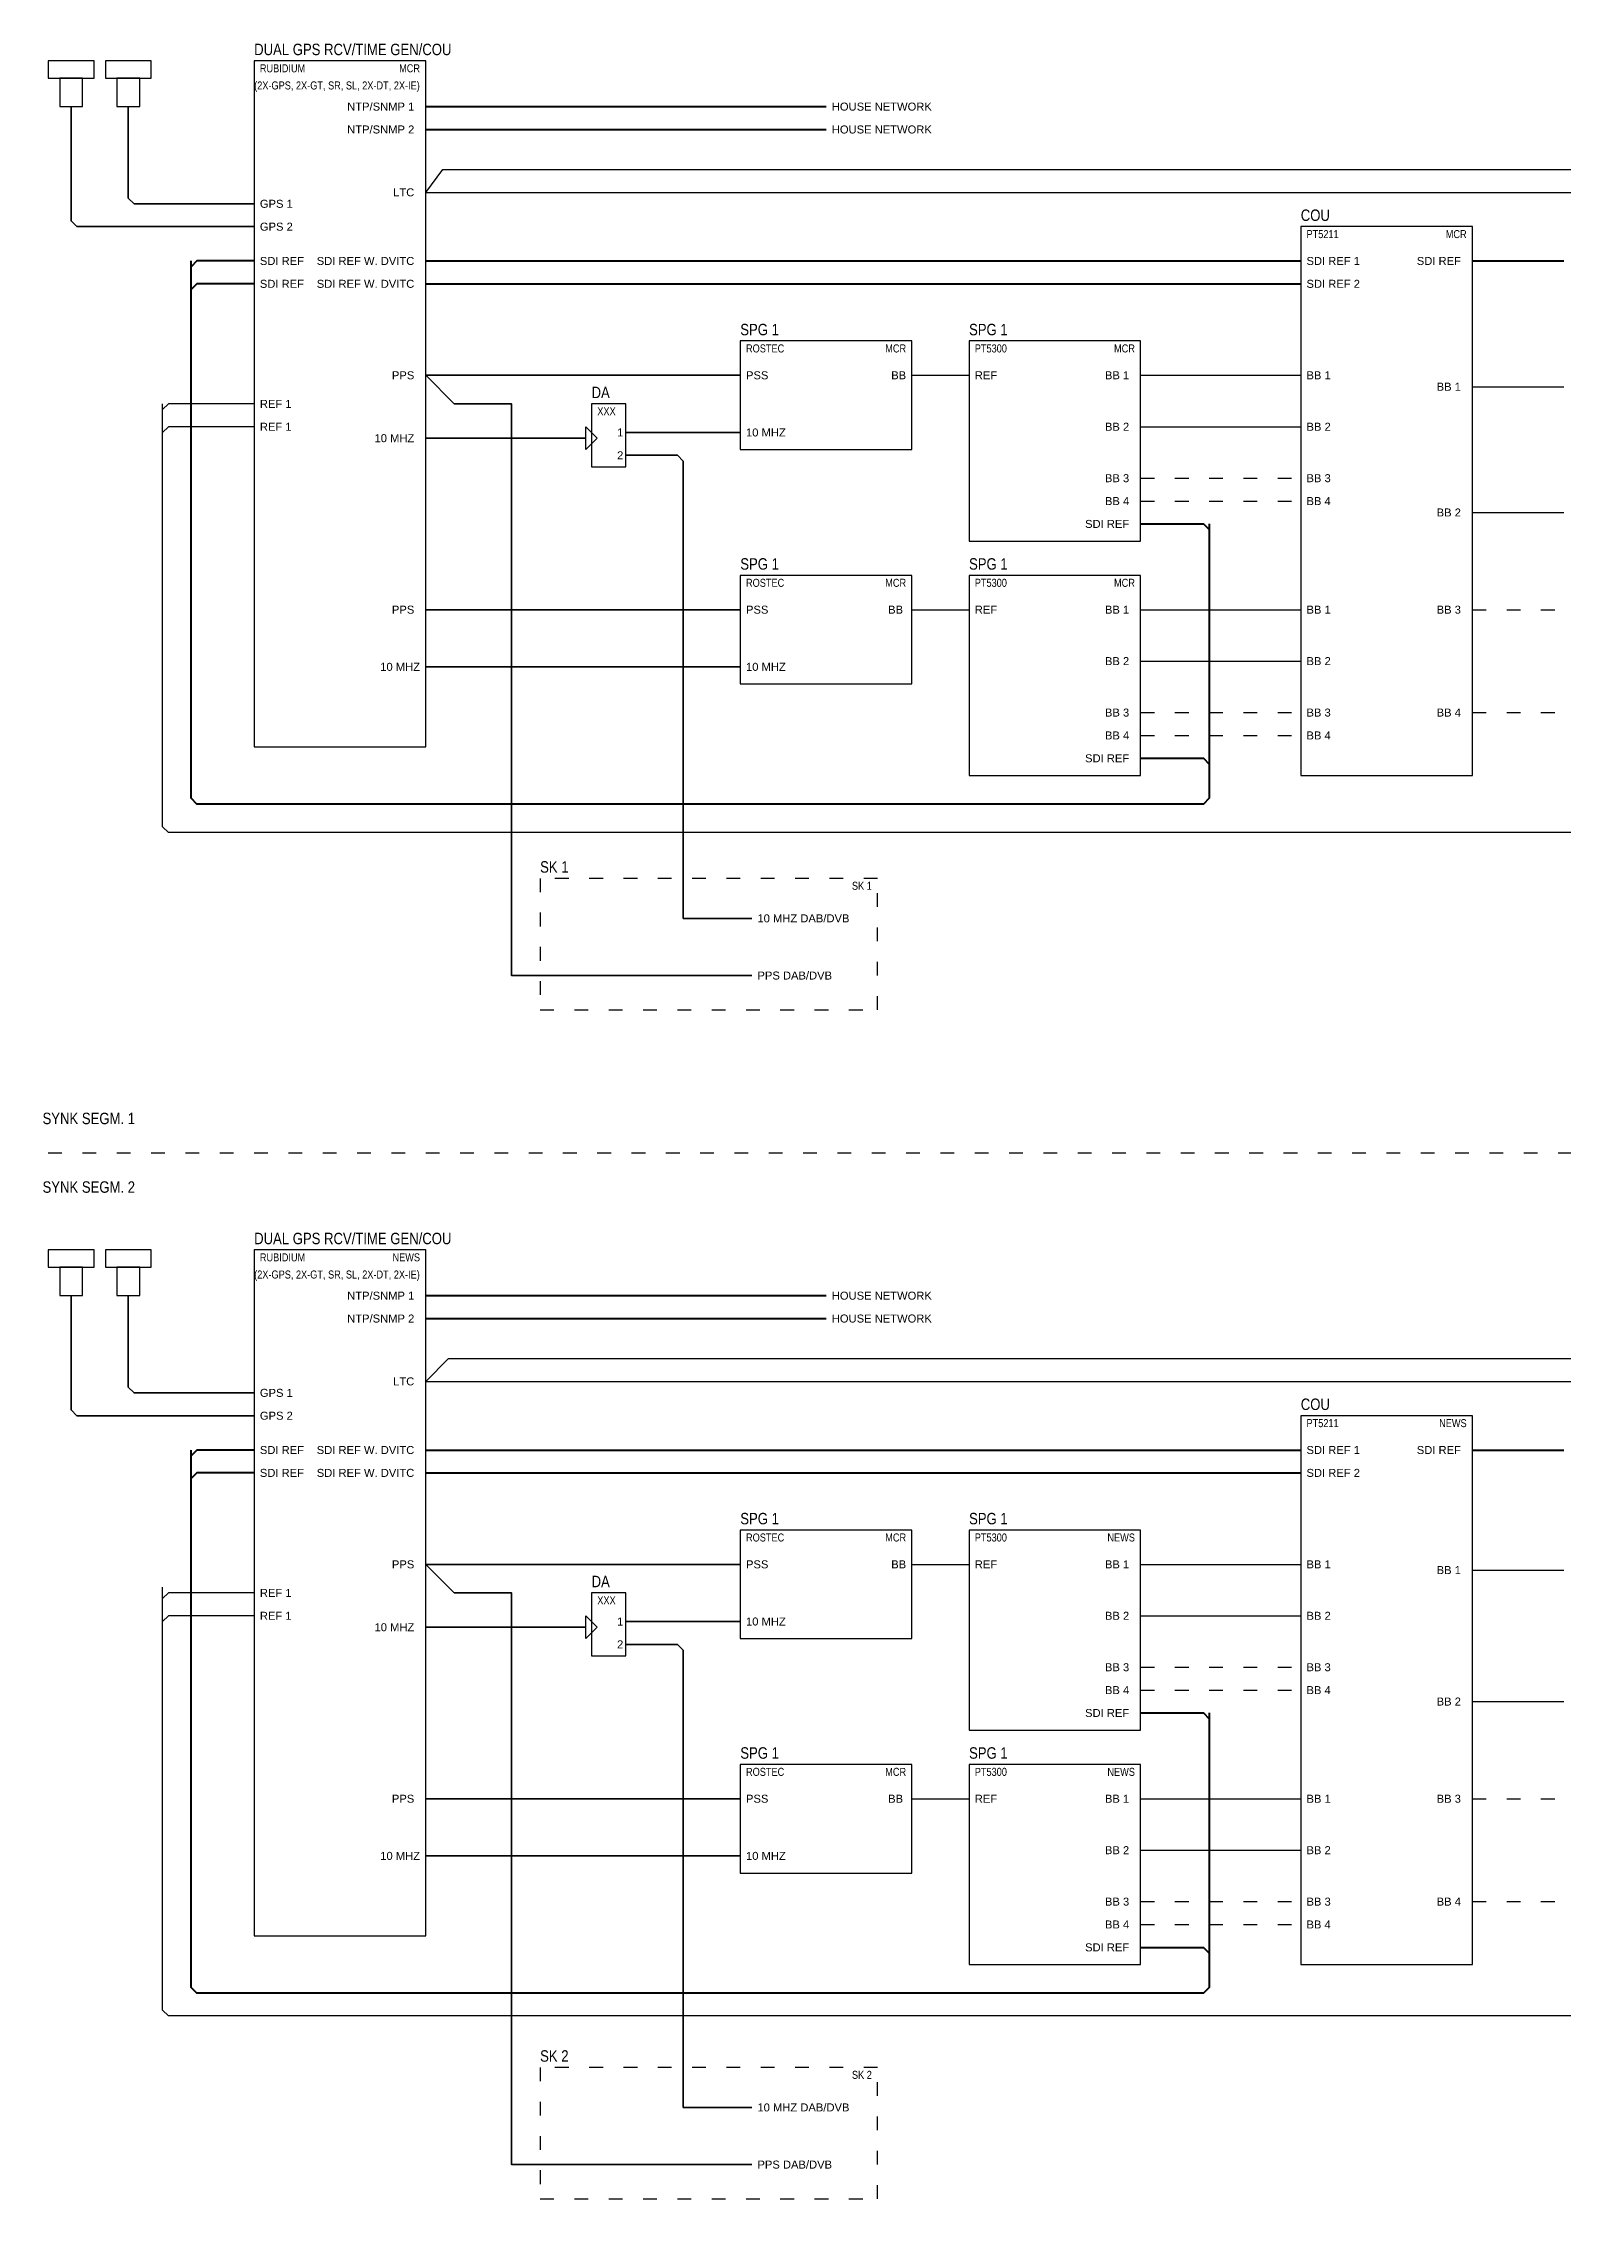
# Model space of a CAD drawing. Header units: millimetres. Extents: x -214 to 399, y 27 to 404.
# Drawn here: x -213.9 to 52, y 27 to 404.1 of the extents above; entities that cross this region are included whole.
import ezdxf
from ezdxf.enums import TextEntityAlignment as Align

# ---------------------------------------------------------------- set-up
doc = ezdxf.new("R2010")
doc.units = ezdxf.units.MM
doc.header["$LTSCALE"] = 0.2
doc.linetypes.add('ACAD_ISO03W100', pattern=[30, 12, -18])
doc.linetypes.add('DOTX2', pattern=[12.7, 0, -12.7])
for name, color, linetype in [('Analog', 3, 'Continuous'), ('Options', 7, 'DOTX2'), ('Rack nr', 7, 'Continuous'), ('ramme', 7, 'Continuous'), ('Stiplet-linier', 7, 'ACAD_ISO03W100'), ('Tekst 1.4', 7, 'Continuous'), ('Tekst 2', 7, 'Continuous')]:
    doc.layers.add(name, color=color, linetype=linetype)
for name, color, linetype, lineweight in [('Analog-lyd', 1, 'Continuous', 30), ('Lan-Data', 40, 'Continuous', 40), ('Ref', 7, 'Continuous', 35), ('SDI-SDTI', 4, 'Continuous', 40)]:
    doc.layers.add(name, color=color, linetype=linetype, lineweight=lineweight)
doc.styles.add('kh', font='ARIALN.TTF')
doc.styles.add('kh-1', font='ARIAL.TTF', dxfattribs={"height": 1})

msp = doc.modelspace()

# ---------------------------------------------------------------- linework, layer by layer
at = {"layer": 'Analog'}
for p, q in [((-147, 378), (97, 378)), ((-62, 346), (-52, 346)), ((-22, 346), (6, 346)), ((36, 344), (52, 344)), ((-22, 337), (6, 337)), ((36, 322), (52, 322)), ((-62, 305), (-52, 305)), ((-22, 305), (6, 305)), ((-22, 296), (6, 296)), ((-147, 170), (97, 170)), ((-62, 138), (-52, 138)), ((-22, 138), (6, 138)), ((36, 137), (52, 137)), ((-22, 129), (6, 129)), ((36, 114), (52, 114)), ((-62, 97), (-52, 97)), ((-22, 97), (6, 97)), ((-22, 88), (6, 88))]:
    msp.add_line(p, q, dxfattribs=at)
at = {"layer": 'Analog', "linetype": 'ACAD_ISO03W100'}
for p, q in [((-22, 328), (6, 328)), ((-22, 324), (6, 324)), ((36, 305), (52, 305)), ((-22, 287), (6, 287)), ((36, 287), (52, 287)), ((-22, 283), (6, 283)), ((-22, 120), (6, 120)), ((-22, 120), (6, 120)), ((-22, 116), (6, 116)), ((-22, 116), (6, 116)), ((36, 97), (52, 97)), ((-22, 79), (6, 79)), ((36, 79), (52, 79)), ((-22, 75), (6, 75))]:
    msp.add_line(p, q, dxfattribs=at)
at = {"layer": 'Analog'}
for points in [[(71, 341), (71, 267), (70, 266), (-192, 266), (-193, 267), (-193, 341)], [(-177, 341), (-192, 341), (-193, 340)], [(-177, 337), (-192, 337), (-193, 336)], [(71, 134), (71, 60), (70, 59), (-192, 59), (-193, 60), (-193, 134)], [(-177, 133), (-192, 133), (-193, 132)], [(-177, 129), (-192, 129), (-193, 128)]]:
    msp.add_lwpolyline(points, dxfattribs=at)
at = {"layer": 'Analog-lyd'}
for points in [[(-147, 378), (-144, 382), (209, 382)], [(-147, 378), (122, 378), (123, 377), (123, 259)], [(-147, 170), (159, 170), (160, 171), (160, 250)], [(-147, 170), (-143, 174), (209, 174)]]:
    msp.add_lwpolyline(points, dxfattribs=at)
at = {"layer": 'Lan-Data'}
for p, q in [((-147, 393), (-77, 393)), ((-147, 389), (-77, 389)), ((-147, 185), (-77, 185)), ((-147, 181), (-77, 181))]:
    msp.add_line(p, q, dxfattribs=at)
at = {"layer": 'ramme'}
for points in [[(-213, 398), (-205, 398), (-205, 401), (-213, 401)], [(-203, 398), (-195, 398), (-195, 401), (-203, 401)], [(-177, 281), (-147, 281), (-147, 401), (-177, 401)], [(-211, 393), (-207, 393), (-207, 398), (-211, 398)], [(-201, 393), (-197, 393), (-197, 398), (-201, 398)], [(6, 276), (36, 276), (36, 372), (6, 372)], [(-92, 333), (-62, 333), (-62, 352), (-92, 352)], [(-52, 317), (-22, 317), (-22, 352), (-52, 352)], [(-92, 292), (-62, 292), (-62, 311), (-92, 311)], [(-52, 276), (-22, 276), (-22, 311), (-52, 311)], [(-213, 190), (-205, 190), (-205, 193), (-213, 193)], [(-203, 190), (-195, 190), (-195, 193), (-203, 193)], [(-177, 73), (-147, 73), (-147, 193), (-177, 193)], [(-211, 185), (-207, 185), (-207, 190), (-211, 190)], [(-201, 185), (-197, 185), (-197, 190), (-201, 190)], [(6, 68), (36, 68), (36, 164), (6, 164)], [(-92, 125), (-62, 125), (-62, 144), (-92, 144)], [(-52, 109), (-22, 109), (-22, 144), (-52, 144)], [(-92, 84), (-62, 84), (-62, 103), (-92, 103)], [(-52, 68), (-22, 68), (-22, 103), (-52, 103)]]:
    msp.add_lwpolyline(points, close=True, dxfattribs=at)
for points in [[(-118, 341), (-118, 330), (-112, 330), (-112, 341), (-118, 341)], [(-119, 333), (-119, 337), (-117, 335), (-119, 333)], [(-118, 133), (-118, 122), (-112, 122), (-112, 133), (-118, 133)], [(-119, 125), (-119, 129), (-117, 127), (-119, 125)]]:
    msp.add_lwpolyline(points, dxfattribs=at)
at = {"layer": 'Ref'}
for p, q in [((-147, 346), (-92, 346)), ((-112, 336), (-92, 336)), ((-119, 335), (-147, 335)), ((-147, 305), (-92, 305)), ((-147, 295), (-92, 295)), ((-102, 251), (-90, 251)), ((-147, 138), (-92, 138)), ((-119, 127), (-147, 127)), ((-112, 128), (-92, 128)), ((-147, 97), (-92, 97)), ((-147, 87), (-92, 87)), ((-102, 43), (-90, 43))]:
    msp.add_line(p, q, dxfattribs=at)
for points in [[(-177, 372), (-208, 372), (-209, 373), (-209, 393)], [(-177, 376), (-198, 376), (-199, 377), (-199, 393)], [(-147, 346), (-142, 341), (-133, 341)], [(-147, 346), (-142, 341), (-133, 341), (-132, 341), (-132, 241), (-90, 241)], [(-112, 332), (-103, 332), (-102, 331), (-102, 251)], [(-177, 164), (-208, 164), (-209, 165), (-209, 185)], [(-177, 168), (-198, 168), (-199, 169), (-199, 185)], [(-147, 138), (-142, 133), (-133, 133)], [(-147, 138), (-142, 133), (-133, 133), (-132, 133), (-132, 33), (-90, 33)], [(-112, 124), (-103, 124), (-102, 123), (-102, 43)]]:
    msp.add_lwpolyline(points, dxfattribs=at)
at = {"layer": 'SDI-SDTI'}
for p, q in [((-147, 366), (6, 366)), ((36, 366), (52, 366)), ((-147, 362), (6, 362)), ((-147, 158), (6, 158)), ((36, 158), (52, 158)), ((-147, 154), (6, 154))]:
    msp.add_line(p, q, dxfattribs=at)
for points in [[(-10, 320), (-10, 272), (-11, 271), (-187, 271), (-188, 272), (-188, 366)], [(-177, 366), (-187, 366), (-188, 365)], [(-177, 362), (-187, 362), (-188, 361)], [(-22, 320), (-11, 320), (-10, 319)], [(-22, 279), (-11, 279), (-10, 278)], [(-10, 112), (-10, 64), (-11, 63), (-187, 63), (-188, 64), (-188, 158)], [(-177, 158), (-187, 158), (-188, 157)], [(-177, 154), (-187, 154), (-188, 153)], [(-22, 112), (-11, 112), (-10, 111)], [(-22, 112), (-11, 112), (-10, 111)], [(-22, 71), (-11, 71), (-10, 70)]]:
    msp.add_lwpolyline(points, dxfattribs=at)
at = {"layer": 'Stiplet-linier'}
msp.add_line((-213, 210), (398, 210), dxfattribs=at)
for points in [[(-127, 235), (-68, 235), (-68, 258), (-127, 258)], [(-127, 27), (-68, 27), (-68, 50), (-127, 50)]]:
    msp.add_lwpolyline(points, close=True, dxfattribs=at)

# ---------------------------------------------------------------- texts
at = {"layer": 'Options', "style": 'kh'}
for s, p in [('RUBIDIUM', (-176, 399)), ('(2X-GPS, 2X-GT, SR, SL, 2X-DT, 2X-IE)', (-177, 396)), ('PT5211', (7, 370)), ('ROSTEC', (-91, 350)), ('PT5300', (-51, 350)), ('ROSTEC', (-91, 309)), ('PT5300', (-51, 309)), ('RUBIDIUM', (-176, 191)), ('(2X-GPS, 2X-GT, SR, SL, 2X-DT, 2X-IE)', (-177, 188)), ('PT5211', (7, 162)), ('ROSTEC', (-91, 142)), ('PT5300', (-51, 142)), ('ROSTEC', (-91, 101)), ('PT5300', (-51, 101))]:
    msp.add_text(s, height=1.4, dxfattribs=at).set_placement(p)
at = {"layer": 'Rack nr', "style": 'kh'}
for s, p in [('MCR', (-148, 399)), ('MCR', (35, 370)), ('MCR', (-63, 350)), ('MCR', (-23, 350)), ('MCR', (-63, 309)), ('MCR', (-23, 309)), ('SK 1', (-69, 256)), ('NEWS', (-148, 191)), ('NEWS', (35, 162)), ('MCR', (-63, 142)), ('NEWS', (-23, 142)), ('MCR', (-63, 101)), ('NEWS', (-23, 101)), ('SK 2', (-69, 48))]:
    msp.add_text(s, height=1.4, dxfattribs=at).set_placement(p, align=Align.RIGHT)
for p in [(-117, 339), (-117, 131)]:
    msp.add_text('XXX', height=1.4, dxfattribs=at).set_placement(p)
at = {"layer": 'Tekst 1.4', "style": 'kh-1'}
for s, p in [('NTP/SNMP 1', (-149, 393)), ('NTP/SNMP 2', (-149, 389)), ('LTC', (-149, 378)), ('SDI REF W. DVITC', (-149, 366)), ('SDI REF', (34, 366)), ('SDI REF W. DVITC', (-149, 362)), ('PPS', (-149, 346)), ('BB', (-63, 346)), ('BB 1', (-24, 346)), ('BB 1', (34, 344)), ('10 MHZ', (-149, 335)), ('BB 2', (-24, 337)), ('BB 3', (-24, 328)), ('BB 4', (-24, 324)), ('SDI REF', (-24, 320)), ('BB 2', (34, 322)), ('PPS', (-149, 305)), ('BB ', (-63, 305)), ('BB 1', (-24, 305)), ('BB 3', (34, 305)), ('10 MHZ', (-148, 295)), ('BB 2', (-24, 296)), ('BB 3', (-24, 287)), ('BB 4', (34, 287)), ('BB 4', (-24, 283)), ('SDI REF', (-24, 279)), ('NTP/SNMP 1', (-149, 185)), ('NTP/SNMP 2', (-149, 181)), ('LTC', (-149, 170)), ('SDI REF W. DVITC', (-149, 158)), ('SDI REF', (34, 158)), ('SDI REF W. DVITC', (-149, 154)), ('PPS', (-149, 138)), ('BB', (-63, 138)), ('BB 1', (-24, 138)), ('BB 1', (34, 137)), ('BB 2', (-24, 129)), ('10 MHZ', (-149, 127)), ('BB 3', (-24, 120)), ('BB 4', (-24, 116)), ('BB 2', (34, 114)), ('SDI REF', (-24, 112)), ('PPS', (-149, 97)), ('BB ', (-63, 97)), ('BB 1', (-24, 97)), ('BB 1', (-24, 97)), ('BB 3', (34, 97)), ('10 MHZ', (-148, 87)), ('BB 2', (-24, 88)), ('BB 3', (-24, 79)), ('BB 4', (34, 79)), ('BB 4', (-24, 75)), ('SDI REF', (-24, 71))]:
    msp.add_text(s, height=1.4, dxfattribs=at).set_placement(p, align=Align.MIDDLE_RIGHT)
for s, p in [('HOUSE NETWORK', (-76, 393)), ('HOUSE NETWORK', (-76, 389)), ('GPS 1', (-176, 376)), ('GPS 2', (-176, 372)), ('SDI REF', (-176, 366)), ('SDI REF 1', (7, 366)), ('SDI REF', (-176, 362)), ('SDI REF 2', (7, 362)), ('PSS', (-91, 346)), ('REF', (-51, 346)), ('BB 1', (7, 346)), ('REF 1', (-176, 341)), ('REF 1', (-176, 337)), ('10 MHZ', (-91, 336)), ('BB 2', (7, 337)), ('BB 3', (7, 328)), ('BB 4', (7, 324)), ('PSS', (-91, 305)), ('REF', (-51, 305)), ('BB 1', (7, 305)), ('10 MHZ', (-91, 295)), ('BB 2', (7, 296)), ('BB 3', (7, 287)), ('BB 4', (7, 283)), ('10 MHZ DAB/DVB', (-89, 251)), ('PPS DAB/DVB', (-89, 241)), ('HOUSE NETWORK', (-76, 185)), ('HOUSE NETWORK', (-76, 181)), ('GPS 1', (-176, 168)), ('GPS 2', (-176, 164)), ('SDI REF', (-176, 158)), ('SDI REF 1', (7, 158)), ('SDI REF', (-176, 154)), ('SDI REF 2', (7, 154)), ('PSS', (-91, 138)), ('REF', (-51, 138)), ('BB 1', (7, 138)), ('REF 1', (-176, 133)), ('REF 1', (-176, 129)), ('10 MHZ', (-91, 128)), ('BB 2', (7, 129)), ('BB 3', (7, 120)), ('BB 4', (7, 116)), ('PSS', (-91, 97)), ('REF', (-51, 97)), ('BB 1', (7, 97)), ('10 MHZ', (-91, 87)), ('BB 2', (7, 88)), ('BB 3', (7, 79)), ('BB 4', (7, 75)), ('10 MHZ DAB/DVB', (-89, 43)), ('PPS DAB/DVB', (-89, 33))]:
    msp.add_text(s, height=1.4, dxfattribs=at).set_placement(p, align=Align.MIDDLE_LEFT)
for s, p in [('1', (-113, 336)), ('2', (-113, 332)), ('1', (-113, 128)), ('2', (-113, 124))]:
    msp.add_text(s, height=1.4, dxfattribs=at).set_placement(p, align=Align.MIDDLE_CENTER)
at = {"layer": 'Tekst 2', "style": 'kh'}
for s, p in [('DUAL GPS RCV/TIME GEN/COU', (-177, 402)), ('COU', (6, 373)), ('SPG 1', (-92, 353)), ('SPG 1', (-52, 353)), ('DA', (-118, 342)), ('SPG 1', (-92, 312)), ('SPG 1', (-52, 312)), ('SK 1', (-127, 259)), ('SYNK SEGM. 1', (-214, 215)), ('SYNK SEGM. 2', (-214, 203)), ('DUAL GPS RCV/TIME GEN/COU', (-177, 194)), ('COU', (6, 165)), ('SPG 1', (-92, 145)), ('SPG 1', (-52, 145)), ('DA', (-118, 134)), ('SPG 1', (-92, 104)), ('SPG 1', (-52, 104)), ('SK 2', (-127, 51))]:
    msp.add_text(s, height=2, dxfattribs=at).set_placement(p)

doc.saveas('drawing.dxf')
